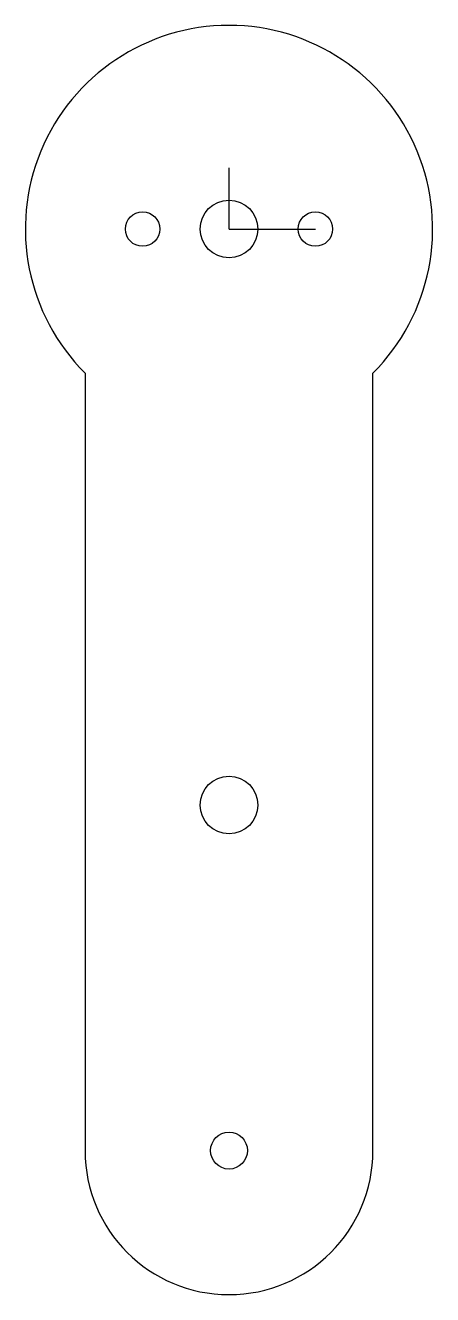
# Model space of a CAD drawing. Header units: millimetres. Extents: x -18 to 18, y -12 to 98.
import ezdxf

# ---------------------------------------------------------------- set-up
doc = ezdxf.new("R2010")
doc.units = ezdxf.units.MM
doc.linetypes.add('CENTERX2', pattern=[20.32, 12.7, -2.54, 2.54, -2.54])

msp = doc.modelspace()

# ---------------------------------------------------------------- linework, layer by layer
at = {"color": 7, "linetype": 'CENTERX2'}
for q in [(0, 85.3), (7.5, 80)]:
    msp.add_line((0, 80), q, dxfattribs=at)
at = {"color": 7, "linetype": 'Continuous'}
for p, q in [((-12.5, 67.5), (-12.5, 0)), ((12.5, 0), (12.5, 67.5))]:
    msp.add_line(p, q, dxfattribs=at)
for centre, radius in [((0, 80), 2.5), ((-7.5, 80), 1.5), ((7.5, 80), 1.5), ((0, 30), 2.5), ((0, 0), 1.6)]:
    msp.add_circle(centre, radius, dxfattribs=at)
for centre, radius, start, end in [((0, 80), 17.68, 315, 225), ((0, 0), 12.5, 180, 0)]:
    msp.add_arc(centre, radius, start, end, dxfattribs=at)

doc.saveas('drawing.dxf')
